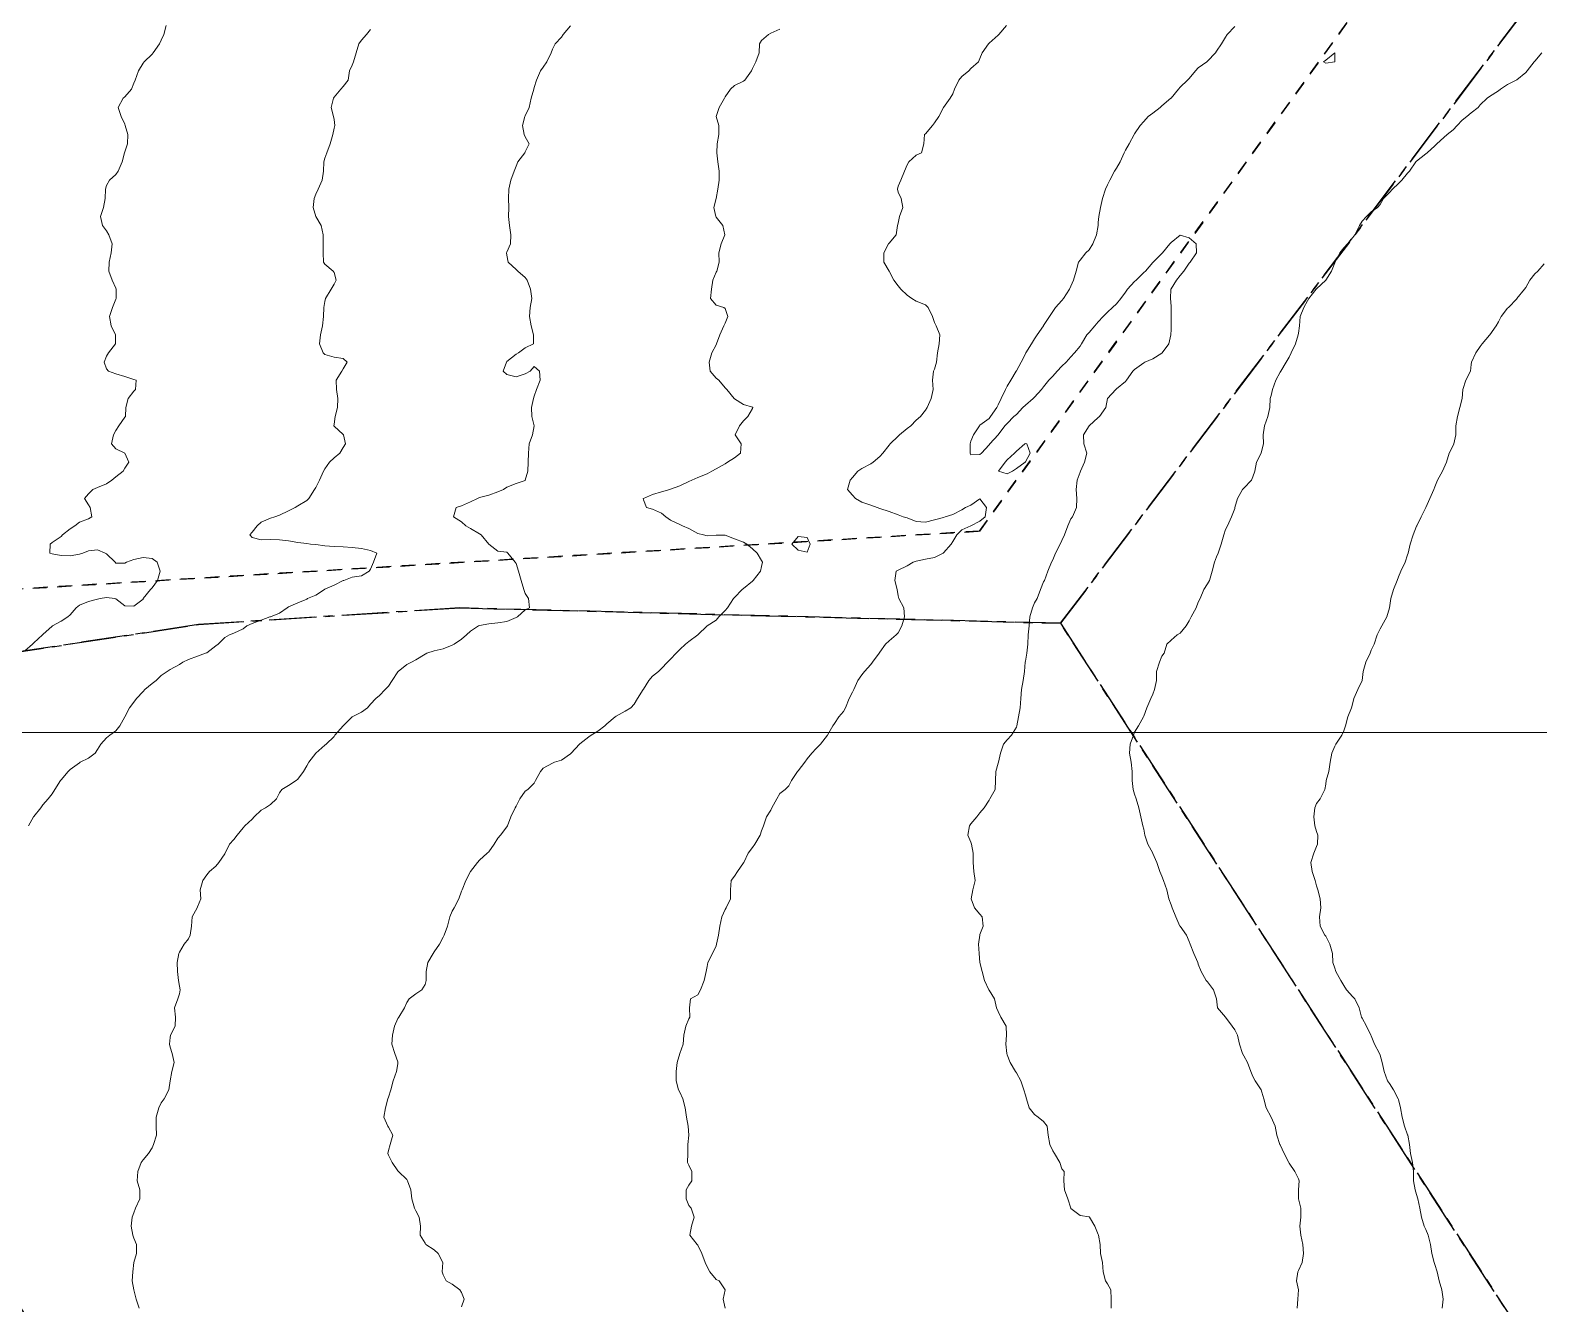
# Model space of a CAD drawing. Header units: centimetres. Extents: x 0 to 642158, y -847 to 649707.
# Drawn here: x 616081 to 616164, y 620756 to 620826 of the extents above; entities that cross this region are included whole.
import ezdxf

# ---------------------------------------------------------------- set-up
doc = ezdxf.new("R2010")
doc.units = ezdxf.units.CM
doc.header["$MEASUREMENT"] = 0
doc.linetypes.add('CENTERX2', pattern=[4, 2.5, -0.5, 0.5, -0.5])
doc.linetypes.add('JIS_02_0.7', pattern=[1.35, 0.75, -0.6])
for name, color, linetype, lineweight in [('MEV_grille', 254, 'Continuous', 9), ('WAL_parcellaire agricole', 7, 'JIS_02_0.7', 25), ('WAL_topographie 0.5', 253, 'Continuous', 20)]:
    doc.layers.add(name, color=color, linetype=linetype, lineweight=lineweight)
doc.layers.add('SPW_parcellaire cadastral', color=7, linetype='CENTERX2', lineweight=25, true_color=0xff0542)

# ---------------------------------------------------------------- blocks, each defined once
blk = doc.blocks.new('*U114')
at = {"layer": 'MEV_grille', "transparency": 33554687}
blk.add_lwpolyline([(-1338.461, 0), (1338.461, 0)], dxfattribs=at)
blk = doc.blocks.new('*U115')
at = {"layer": 'MEV_grille', "color": 0, "linetype": 'ByBlock', "lineweight": -2, "transparency": 16777216}
blk.add_blockref('*U114', (0, -1600), dxfattribs=at)

msp = doc.modelspace()

# ---------------------------------------------------------------- linework, layer by layer
at = {"layer": 'SPW_parcellaire cadastral'}
for points in [[(616080.198, 620885.531), (616144.734, 620974.533), (616149.715, 620970.824), (616191.526, 620940.742), (616250.942, 621018.209), (616261.912, 620966.122), (616263.613, 620952.538), (616261.41, 620918.602), (616259.582, 620897.225), (616259.185, 620882.418), (616258.186, 620828.585), (616258.195, 620804.368), (616254.945, 620806.243), (616180.117, 620849.425), (616137.678, 620793.39), (616104.658, 620794.238), (616090.293, 620793.326), (616059.536, 620788.639)], [(616256.709, 620706.96), (616245.087, 620688.12), (616165.865, 620749.948), (616137.678, 620793.39), (616180.117, 620849.425), (616254.945, 620806.243), (616258.195, 620804.368), (616257.086, 620777.464), (616258.363, 620709.515), (616256.709, 620706.96)], [(616233.938, 620664.885), (616202.718, 620594.404), (616193.653, 620578.812), (616059.536, 620788.639), (616090.293, 620793.326), (616104.658, 620794.238), (616137.678, 620793.39), (616165.865, 620749.948), (616245.087, 620688.12), (616233.938, 620664.885)]]:
    msp.add_lwpolyline(points, dxfattribs=at)
at = {"layer": 'WAL_parcellaire agricole'}
for points in [[(616256.531, 621010.471), (616261.045, 620978.872), (616264.204, 620946.972), (616264.54, 620929.472), (616262.543, 620906.472), (616257.382, 620855.139), (616253.22, 620818.805), (616251.222, 620803.638), (616172.383, 620852.629), (616133.223, 620798.458), (616052.891, 620793.615), (616033.49, 620809.78), (616068.05, 620859.117), (616094.045, 620897.619), (616146.369, 620977.291), (616189.372, 620943.13), (616227.866, 620992.8), (616253.195, 621026.136), (616256.531, 621010.471)], [(616052.891, 620793.615), (616133.223, 620798.458), (616172.383, 620852.629), (616251.222, 620803.638), (616254.888, 620802.306), (616255.997, 620774.617), (616257.4, 620703.807), (616283.569, 620681.31), (616274.904, 620665.143), (616272.238, 620660.142), (616266.073, 620651.975), (616263.907, 620646.975), (616262.074, 620639.475), (616257.786, 620631.565), (616227.415, 620576.971), (616199.663, 620598.301), (616185.082, 620583.966), (616052.891, 620793.615)]]:
    msp.add_lwpolyline(points, dxfattribs=at)
at = {"layer": 'WAL_topographie 0.5'}
for points in [[(616088.516, 620826.25), (616088.385, 620825.75), (616088.25, 620825.447), (616088.151, 620825.25), (616087.806, 620824.75), (616087.75, 620824.675), (616087.309, 620824.25), (616087.25, 620824.171), (616086.996, 620823.75), (616086.82, 620823.25), (616086.75, 620823.083), (616086.61, 620822.75), (616086.25, 620822.323), (616086.167, 620822.25), (616085.888, 620821.75), (616086.046, 620821.25), (616086.25, 620820.827), (616086.276, 620820.75), (616086.413, 620820.25), (616086.393, 620819.75), (616086.25, 620819.313), (616086.225, 620819.25), (616086.096, 620818.75), (616085.884, 620818.25), (616085.75, 620818.053), (616085.41, 620817.75), (616085.25, 620817.464), (616085.192, 620817.25), (616085.172, 620816.75), (616085.074, 620816.25), (616084.904, 620815.75), (616085.025, 620815.25), (616085.25, 620814.969), (616085.38, 620814.75), (616085.547, 620814.25), (616085.491, 620813.75), (616085.394, 620813.25), (616085.378, 620812.75), (616085.558, 620812.25), (616085.75, 620811.809), (616085.774, 620811.75), (616085.772, 620811.25), (616085.75, 620811.204), (616085.568, 620810.75), (616085.402, 620810.25), (616085.495, 620809.75), (616085.739, 620809.25), (616085.738, 620808.75), (616085.353, 620808.25), (616085.25, 620808.066), (616085.12, 620807.75), (616085.25, 620807.375), (616085.355, 620807.25), (616085.75, 620807.1), (616086.25, 620806.958), (616086.75, 620806.799), (616086.869, 620806.75), (616086.844, 620806.25), (616086.75, 620806.156), (616086.425, 620805.75), (616086.314, 620805.25), (616086.283, 620804.75), (616086.25, 620804.715), (616085.929, 620804.25), (616085.75, 620803.991), (616085.635, 620803.75), (616085.526, 620803.25), (616085.75, 620802.976), (616086.25, 620802.75), (616086.25, 620802.75), (616086.476, 620802.25), (616086.25, 620801.917), (616086.15, 620801.75), (616085.75, 620801.439), (616085.532, 620801.25), (616085.25, 620801.064), (616084.75, 620800.852), (616084.49, 620800.75), (616084.25, 620800.51), (616084.04, 620800.25), (616084.25, 620799.908), (616084.344, 620799.75), (616084.441, 620799.25), (616084.25, 620799.132), (616083.75, 620798.942), (616083.494, 620798.75), (616083.25, 620798.586), (616082.833, 620798.25), (616082.75, 620798.165), (616082.25, 620797.84), (616082.152, 620797.75), (616082.12, 620797.25), (616082.25, 620797.217), (616082.75, 620797.115), (616083.25, 620797.098), (616083.75, 620797.188), (616083.951, 620797.25), (616084.25, 620797.377), (616084.75, 620797.429), (616085.164, 620797.25), (616085.25, 620797.203), (616085.719, 620796.75), (616085.75, 620796.69), (616086.25, 620796.688), (616086.342, 620796.75), (616086.75, 620796.901), (616087.25, 620797.014), (616087.75, 620796.948), (616088.032, 620796.75), (616088.194, 620796.25), (616088.04, 620795.75), (616087.75, 620795.339), (616087.652, 620795.25), (616087.266, 620794.75), (616087.25, 620794.727), (616086.75, 620794.332), (616086.25, 620794.345), (616085.75, 620794.737), (616085.704, 620794.75), (616085.25, 620794.807), (616084.893, 620794.75), (616084.75, 620794.718), (616084.25, 620794.583), (616083.75, 620794.387), (616083.573, 620794.25), (616083.25, 620793.862), (616083.109, 620793.75), (616082.75, 620793.51), (616082.269, 620793.25), (616082.25, 620793.238), (616081.75, 620792.772), (616081.73, 620792.75), (616081.25, 620792.323), (616081.168, 620792.25), (616080.75, 620791.877)], [(616099.75, 620826.024), (616099.526, 620825.75), (616099.25, 620825.441), (616099.106, 620825.25), (616098.968, 620824.75), (616098.812, 620824.25), (616098.75, 620824.074), (616098.605, 620823.75), (616098.523, 620823.25), (616098.25, 620822.897), (616098.131, 620822.75), (616097.75, 620822.306), (616097.721, 620822.25), (616097.59, 620821.75), (616097.724, 620821.25), (616097.75, 620821.083), (616097.796, 620820.75), (616097.75, 620820.607), (616097.681, 620820.25), (616097.544, 620819.75), (616097.346, 620819.25), (616097.25, 620818.956), (616097.183, 620818.75), (616097.171, 620818.25), (616097.092, 620817.75), (616096.872, 620817.25), (616096.75, 620816.985), (616096.657, 620816.75), (616096.609, 620816.25), (616096.75, 620815.75), (616096.75, 620815.75), (616097.05, 620815.25), (616097.15, 620814.75), (616097.144, 620814.25), (616097.145, 620813.75), (616097.162, 620813.25), (616097.25, 620813.139), (616097.706, 620812.75), (616097.75, 620812.679), (616097.863, 620812.25), (616097.75, 620812.028), (616097.597, 620811.75), (616097.281, 620811.25), (616097.25, 620811.083), (616097.189, 620810.75), (616097.177, 620810.25), (616097.112, 620809.75), (616097.009, 620809.25), (616096.946, 620808.75), (616097.156, 620808.25), (616097.25, 620808.162), (616097.75, 620808.02), (616098.25, 620807.946), (616098.479, 620807.75), (616098.25, 620807.383), (616098.179, 620807.25), (616097.859, 620806.75), (616097.884, 620806.25), (616097.964, 620805.75), (616097.946, 620805.25), (616097.807, 620804.75), (616097.75, 620804.333), (616097.738, 620804.25), (616097.75, 620804.231), (616098.25, 620803.765), (616098.262, 620803.75), (616098.373, 620803.25), (616098.25, 620803.053), (616098.061, 620802.75), (616097.75, 620802.488), (616097.5, 620802.25), (616097.25, 620801.875), (616097.175, 620801.75), (616096.95, 620801.25), (616096.75, 620800.85), (616096.676, 620800.75), (616096.368, 620800.25), (616096.25, 620800.145), (616095.75, 620799.842), (616095.621, 620799.75), (616095.25, 620799.569), (616094.75, 620799.329), (616094.491, 620799.25), (616094.25, 620799.174), (616093.75, 620798.943), (616093.516, 620798.75), (616093.25, 620798.399), (616093.127, 620798.25), (616093.25, 620798.113), (616093.75, 620797.973), (616094.25, 620797.996), (616094.75, 620797.986), (616095.25, 620797.926), (616095.75, 620797.83), (616096.25, 620797.775), (616096.458, 620797.75), (616096.75, 620797.727), (616097.25, 620797.651), (616097.75, 620797.619), (616098.25, 620797.6), (616098.75, 620797.551), (616099.25, 620797.509), (616099.75, 620797.396), (616100.093, 620797.25), (616099.912, 620796.75), (616099.75, 620796.368), (616099.679, 620796.25), (616099.25, 620796.005), (616098.75, 620795.931), (616098.295, 620795.75), (616098.25, 620795.737), (616097.75, 620795.485), (616097.25, 620795.261), (616097.233, 620795.25), (616096.75, 620794.946), (616096.299, 620794.75), (616096.25, 620794.724), (616095.75, 620794.512), (616095.25, 620794.292), (616095.168, 620794.25), (616094.75, 620793.941), (616094.25, 620793.756), (616094.223, 620793.75), (616093.75, 620793.558), (616093.25, 620793.384), (616092.955, 620793.25), (616092.75, 620793.08), (616092.25, 620792.848), (616092.011, 620792.75), (616091.75, 620792.617), (616091.383, 620792.25), (616091.25, 620792.145), (616090.75, 620791.777), (616090.687, 620791.75), (616090.25, 620791.583), (616089.75, 620791.41), (616089.442, 620791.25), (616089.25, 620791.118), (616088.75, 620790.859), (616088.578, 620790.75), (616088.25, 620790.518), (616087.975, 620790.25), (616087.75, 620790.08), (616087.343, 620789.75), (616087.25, 620789.647), (616086.89, 620789.25), (616086.75, 620789.056), (616086.513, 620788.75), (616086.25, 620788.25), (616086.25, 620788.25), (616085.971, 620787.75), (616085.75, 620787.489), (616085.422, 620787.25), (616085.25, 620787.097), (616084.938, 620786.75), (616084.75, 620786.45), (616084.611, 620786.25), (616084.25, 620785.985), (616083.79, 620785.75), (616083.75, 620785.73), (616083.25, 620785.361), (616083.144, 620785.25), (616082.75, 620784.788), (616082.719, 620784.75), (616082.399, 620784.25), (616082.25, 620784.024), (616082.032, 620783.75), (616081.75, 620783.417), (616081.635, 620783.25), (616081.25, 620782.776), (616081.233, 620782.75), (616080.952, 620782.25)], [(616110.75, 620826.228), (616110.344, 620825.75), (616110.25, 620825.607), (616109.903, 620825.25), (616109.75, 620824.945), (616109.681, 620824.75), (616109.444, 620824.25), (616109.25, 620823.953), (616109.095, 620823.75), (616108.879, 620823.25), (616108.75, 620822.841), (616108.721, 620822.75), (616108.578, 620822.25), (616108.464, 620821.75), (616108.25, 620821.288), (616108.236, 620821.25), (616108.109, 620820.75), (616108.198, 620820.25), (616108.25, 620820.125), (616108.475, 620819.75), (616108.25, 620819.3), (616108.23, 620819.25), (616107.853, 620818.75), (616107.75, 620818.517), (616107.655, 620818.25), (616107.467, 620817.75), (616107.35, 620817.25), (616107.337, 620816.75), (616107.347, 620816.25), (616107.339, 620815.75), (616107.401, 620815.25), (616107.46, 620814.75), (616107.441, 620814.25), (616107.25, 620813.786), (616107.235, 620813.75), (616107.25, 620813.625), (616107.313, 620813.25), (616107.75, 620812.83), (616107.845, 620812.75), (616108.25, 620812.396), (616108.359, 620812.25), (616108.552, 620811.75), (616108.618, 620811.25), (616108.533, 620810.75), (616108.492, 620810.25), (616108.587, 620809.75), (616108.707, 620809.25), (616108.714, 620808.75), (616108.25, 620808.533), (616107.881, 620808.25), (616107.75, 620808.189), (616107.25, 620807.779), (616107.222, 620807.75), (616107.048, 620807.25), (616107.25, 620807.059), (616107.75, 620806.939), (616108.25, 620807.105), (616108.525, 620807.25), (616108.75, 620807.5), (616109.05, 620807.25), (616109.078, 620806.75), (616108.878, 620806.25), (616108.75, 620805.875), (616108.709, 620805.75), (616108.594, 620805.25), (616108.617, 620804.75), (616108.74, 620804.25), (616108.661, 620803.75), (616108.477, 620803.25), (616108.435, 620802.75), (616108.426, 620802.25), (616108.407, 620801.75), (616108.26, 620801.25), (616108.25, 620801.244), (616107.75, 620801.075), (616107.25, 620800.876), (616107.061, 620800.75), (616106.75, 620800.61), (616106.25, 620800.438), (616105.75, 620800.298), (616105.629, 620800.25), (616105.25, 620800.071), (616104.75, 620799.843), (616104.462, 620799.75), (616104.31, 620799.25), (616104.75, 620798.968), (616104.986, 620798.75), (616105.25, 620798.606), (616105.75, 620798.307), (616105.837, 620798.25), (616106.25, 620797.75), (616106.25, 620797.75), (616106.75, 620797.365), (616107.25, 620797.293), (616107.298, 620797.25), (616107.709, 620796.75), (616107.75, 620796.675), (616107.889, 620796.25), (616108.033, 620795.75), (616108.172, 620795.25), (616108.25, 620795.025), (616108.44, 620794.75), (616108.49, 620794.25), (616108.25, 620794.135), (616107.825, 620793.75), (616107.75, 620793.706), (616107.25, 620793.497), (616106.75, 620793.418), (616106.25, 620793.369), (616105.75, 620793.274), (616105.689, 620793.25), (616105.25, 620792.954), (616105.028, 620792.75), (616104.75, 620792.523), (616104.355, 620792.25), (616104.25, 620792.183), (616103.75, 620791.988), (616103.25, 620791.873), (616102.85, 620791.75), (616102.75, 620791.694), (616102.25, 620791.389), (616102, 620791.25), (616101.75, 620791.122), (616101.282, 620790.75), (616101.25, 620790.719), (616100.944, 620790.25), (616100.75, 620789.933), (616100.56, 620789.75), (616100.25, 620789.417), (616100.054, 620789.25), (616099.75, 620788.946), (616099.583, 620788.75), (616099.25, 620788.5), (616098.75, 620788.25), (616098.75, 620788.25), (616098.25, 620787.75), (616098.25, 620787.75), (616097.8, 620787.25), (616097.75, 620787.176), (616097.308, 620786.75), (616097.25, 620786.687), (616096.75, 620786.25), (616096.75, 620786.25), (616096.36, 620785.75), (616096.25, 620785.563), (616096.067, 620785.25), (616095.75, 620784.817), (616095.659, 620784.75), (616095.25, 620784.477), (616094.875, 620784.25), (616094.75, 620784.071), (616094.577, 620783.75), (616094.25, 620783.423), (616093.985, 620783.25), (616093.75, 620783.121), (616093.367, 620782.75), (616093.25, 620782.633), (616092.854, 620782.25), (616092.75, 620782.156), (616092.417, 620781.75), (616092.25, 620781.5), (616092, 620781.25), (616091.77, 620780.75), (616091.75, 620780.721), (616091.417, 620780.25), (616091.25, 620780.05), (616090.897, 620779.75), (616090.75, 620779.571), (616090.545, 620779.25), (616090.382, 620778.75), (616090.434, 620778.25), (616090.25, 620777.812), (616090.217, 620777.75), (616089.953, 620777.25), (616089.907, 620776.75), (616089.843, 620776.25), (616089.75, 620776.05), (616089.519, 620775.75), (616089.25, 620775.313), (616089.22, 620775.25), (616089.134, 620774.75), (616089.145, 620774.25), (616089.196, 620773.75), (616089.25, 620773.45), (616089.299, 620773.25), (616089.25, 620773.028), (616089.169, 620772.75), (616088.982, 620772.25), (616089.033, 620771.75), (616089.021, 620771.25), (616088.768, 620770.75), (616088.75, 620770.625), (616088.708, 620770.25), (616088.75, 620770.1), (616088.847, 620769.75), (616088.957, 620769.25), (616088.839, 620768.75), (616088.75, 620768.25), (616088.75, 620768.25), (616088.661, 620767.75), (616088.404, 620767.25), (616088.25, 620767.028), (616088.111, 620766.75), (616087.967, 620766.25), (616087.977, 620765.75), (616087.988, 620765.25), (616087.833, 620764.75), (616087.75, 620764.568), (616087.544, 620764.25), (616087.25, 620763.893), (616087.145, 620763.75), (616086.967, 620763.25), (616086.93, 620762.75), (616087.083, 620762.25), (616087.083, 620761.75), (616086.845, 620761.25), (616086.75, 620760.981), (616086.647, 620760.75), (616086.6, 620760.25), (616086.694, 620759.75), (616086.75, 620759.6), (616086.896, 620759.25), (616086.9, 620758.75), (616086.75, 620758.25), (616086.75, 620758.25), (616086.685, 620757.75), (616086.655, 620757.25), (616086.75, 620756.75), (616086.75, 620756.75), (616086.875, 620756.25), (616087.041, 620755.75)], [(616122.25, 620826.056), (616121.75, 620825.833), (616121.625, 620825.75), (616121.25, 620825.417), (616121.138, 620825.25), (616121.107, 620824.75), (616120.926, 620824.25), (616120.75, 620823.885), (616120.695, 620823.75), (616120.328, 620823.25), (616120.25, 620823.182), (616119.75, 620822.954), (616119.546, 620822.75), (616119.25, 620822.329), (616119.21, 620822.25), (616118.922, 620821.75), (616118.759, 620821.25), (616118.898, 620820.75), (616118.905, 620820.25), (616118.81, 620819.75), (616118.784, 620819.25), (616118.84, 620818.75), (616118.922, 620818.25), (616118.912, 620817.75), (616118.846, 620817.25), (616118.75, 620816.75), (616118.75, 620816.75), (616118.623, 620816.25), (616118.724, 620815.75), (616118.75, 620815.718), (616119.122, 620815.25), (616119.226, 620814.75), (616119.024, 620814.25), (616118.897, 620813.75), (616118.923, 620813.25), (616118.78, 620812.75), (616118.75, 620812.692), (616118.567, 620812.25), (616118.496, 620811.75), (616118.439, 620811.25), (616118.75, 620810.882), (616119.167, 620810.75), (616119.25, 620810.697), (616119.383, 620810.25), (616119.25, 620809.896), (616119.18, 620809.75), (616118.956, 620809.25), (616118.772, 620808.75), (616118.75, 620808.702), (616118.521, 620808.25), (616118.364, 620807.75), (616118.42, 620807.25), (616118.75, 620806.872), (616118.889, 620806.75), (616119.25, 620806.331), (616119.339, 620806.25), (616119.737, 620805.75), (616119.75, 620805.736), (616120.25, 620805.411), (616120.75, 620805.264), (616120.768, 620805.25), (616120.75, 620805.204), (616120.5, 620804.75), (616120.25, 620804.512), (616120.03, 620804.25), (616119.792, 620803.75), (616120.129, 620803.25), (616120.095, 620802.75), (616119.75, 620802.492), (616119.368, 620802.25), (616119.25, 620802.162), (616118.75, 620801.88), (616118.517, 620801.75), (616118.25, 620801.607), (616117.75, 620801.399), (616117.405, 620801.25), (616117.25, 620801.189), (616116.75, 620800.941), (616116.25, 620800.76), (616116.204, 620800.75), (616115.75, 620800.618), (616115.25, 620800.478), (616114.75, 620800.255), (616114.74, 620800.25), (616114.75, 620800.179), (616114.917, 620799.75), (616115.25, 620799.662), (616115.75, 620799.453), (616115.991, 620799.25), (616116.25, 620799.061), (616116.75, 620798.82), (616116.893, 620798.75), (616117.25, 620798.594), (616117.75, 620798.333), (616118.063, 620798.25), (616118.25, 620798.196), (616118.75, 620798.236), (616119.25, 620798.234), (616119.75, 620798.037), (616120.25, 620797.845), (616120.44, 620797.75), (616120.75, 620797.49), (616121, 620797.25), (616121.25, 620796.85), (616121.302, 620796.75), (616121.25, 620796.519), (616121.192, 620796.25), (616120.781, 620795.75), (616120.75, 620795.716), (616120.25, 620795.301), (616120.185, 620795.25), (616119.75, 620794.815), (616119.708, 620794.75), (616119.368, 620794.25), (616119.25, 620794.086), (616118.901, 620793.75), (616118.75, 620793.572), (616118.25, 620793.25), (616118.25, 620793.25), (616117.75, 620792.766), (616117.735, 620792.75), (616117.25, 620792.386), (616117.068, 620792.25), (616116.75, 620791.95), (616116.561, 620791.75), (616116.25, 620791.412), (616116.067, 620791.25), (616115.75, 620790.898), (616115.59, 620790.75), (616115.25, 620790.493), (616115.055, 620790.25), (616114.75, 620789.769), (616114.737, 620789.75), (616114.426, 620789.25), (616114.25, 620788.954), (616114.063, 620788.75), (616113.75, 620788.558), (616113.25, 620788.288), (616113.192, 620788.25), (616112.75, 620787.867), (616112.629, 620787.75), (616112.25, 620787.468), (616111.881, 620787.25), (616111.75, 620787.159), (616111.25, 620786.769), (616111.233, 620786.75), (616110.787, 620786.25), (616110.75, 620786.221), (616110.25, 620785.869), (616109.865, 620785.75), (616109.75, 620785.706), (616109.25, 620785.433), (616109.093, 620785.25), (616108.815, 620784.75), (616108.75, 620784.607), (616108.393, 620784.25), (616108.25, 620784.17), (616107.958, 620783.75), (616107.75, 620783.333), (616107.709, 620783.25), (616107.458, 620782.75), (616107.278, 620782.25), (616107.25, 620782.204), (616106.893, 620781.75), (616106.75, 620781.576), (616106.542, 620781.25), (616106.25, 620780.83), (616106.159, 620780.75), (616105.75, 620780.375), (616105.63, 620780.25), (616105.25, 620779.75), (616105.25, 620779.75), (616105, 620779.25), (616104.798, 620778.75), (616104.75, 620778.659), (616104.614, 620778.25), (616104.347, 620777.75), (616104.25, 620777.573), (616104.119, 620777.25), (616103.989, 620776.75), (616103.808, 620776.25), (616103.75, 620776.131), (616103.545, 620775.75), (616103.25, 620775.324), (616103.191, 620775.25), (616102.895, 620774.75), (616102.808, 620774.25), (616102.806, 620773.75), (616102.75, 620773.542), (616102.575, 620773.25), (616102.25, 620773.026), (616101.869, 620772.75), (616101.75, 620772.541), (616101.625, 620772.25), (616101.304, 620771.75), (616101.25, 620771.671), (616101.068, 620771.25), (616100.959, 620770.75), (616100.926, 620770.25), (616101.098, 620769.75), (616101.25, 620769.295), (616101.259, 620769.25), (616101.25, 620769.179), (616101.179, 620768.75), (616100.994, 620768.25), (616100.862, 620767.75), (616100.75, 620767.341), (616100.713, 620767.25), (616100.576, 620766.75), (616100.49, 620766.25), (616100.714, 620765.75), (616100.75, 620765.691), (616100.977, 620765.25), (616100.841, 620764.75), (616100.75, 620764.417), (616100.706, 620764.25), (616100.75, 620764.15), (616100.944, 620763.75), (616101.25, 620763.298), (616101.298, 620763.25), (616101.75, 620762.818), (616101.795, 620762.75), (616101.966, 620762.25), (616102.018, 620761.75), (616102.163, 620761.25), (616102.25, 620761.096), (616102.423, 620760.75), (616102.5, 620760.25), (616102.49, 620759.75), (616102.75, 620759.317), (616102.788, 620759.25), (616103.25, 620758.95), (616103.472, 620758.75), (616103.737, 620758.25), (616103.696, 620757.75), (616103.75, 620757.583), (616103.917, 620757.25), (616104.25, 620757.06), (616104.669, 620756.75), (616104.75, 620756.611), (616104.905, 620756.25), (616104.75, 620755.817)], [(616134.699, 620826.25), (616134.285, 620825.75), (616134.25, 620825.724), (616133.75, 620825.278), (616133.712, 620825.25), (616133.369, 620824.75), (616133.25, 620824.438), (616133.175, 620824.25), (616132.75, 620823.896), (616132.633, 620823.75), (616132.25, 620823.447), (616132.097, 620823.25), (616131.856, 620822.75), (616131.75, 620822.488), (616131.611, 620822.25), (616131.25, 620821.75), (616131.25, 620821.75), (616130.984, 620821.25), (616130.75, 620820.909), (616130.644, 620820.75), (616130.25, 620820.302), (616130.208, 620820.25), (616130.162, 620819.75), (616130.031, 620819.25), (616129.75, 620819.132), (616129.347, 620818.75), (616129.25, 620818.583), (616129.107, 620818.25), (616128.906, 620817.75), (616128.75, 620817.417), (616128.71, 620817.25), (616128.75, 620817.083), (616128.911, 620816.75), (616129.005, 620816.25), (616128.819, 620815.75), (616128.75, 620815.387), (616128.708, 620815.25), (616128.643, 620814.75), (616128.25, 620814.292), (616128.223, 620814.25), (616127.971, 620813.75), (616127.969, 620813.25), (616128.25, 620812.75), (616128.25, 620812.75), (616128.524, 620812.25), (616128.75, 620811.933), (616128.899, 620811.75), (616129.25, 620811.433), (616129.5, 620811.25), (616129.75, 620811.106), (616130.25, 620810.893), (616130.402, 620810.75), (616130.646, 620810.25), (616130.75, 620809.924), (616130.848, 620809.75), (616131.036, 620809.25), (616131, 620808.75), (616130.914, 620808.25), (616130.861, 620807.75), (616130.75, 620807.361), (616130.694, 620807.25), (616130.646, 620806.75), (616130.67, 620806.25), (616130.576, 620805.75), (616130.354, 620805.25), (616130.25, 620805.109), (616129.975, 620804.75), (616129.75, 620804.555), (616129.455, 620804.25), (616129.25, 620804.096), (616128.832, 620803.75), (616128.75, 620803.686), (616128.308, 620803.25), (616128.25, 620803.184), (616127.909, 620802.75), (616127.75, 620802.561), (616127.371, 620802.25), (616127.25, 620802.154), (616126.75, 620801.904), (616126.532, 620801.75), (616126.25, 620801.406), (616126.112, 620801.25), (616125.962, 620800.75), (616126.25, 620800.439), (616126.414, 620800.25), (616126.75, 620800.051), (616127.25, 620799.876), (616127.604, 620799.75), (616127.75, 620799.706), (616128.25, 620799.528), (616128.75, 620799.353), (616129.028, 620799.25), (616129.25, 620799.18), (616129.75, 620798.989), (616130.25, 620798.948), (616130.75, 620799.07), (616131.25, 620799.208), (616131.339, 620799.25), (616131.75, 620799.378), (616132.25, 620799.629), (616132.451, 620799.75), (616132.75, 620799.89), (616133.25, 620800.235), (616133.608, 620799.75), (616133.543, 620799.25), (616133.25, 620799.01), (616132.75, 620798.755), (616132.741, 620798.75), (616132.25, 620798.528), (616131.983, 620798.25), (616131.75, 620797.889), (616131.674, 620797.75), (616131.25, 620797.261), (616131.23, 620797.25), (616130.75, 620797.008), (616130.25, 620796.918), (616129.75, 620796.815), (616129.577, 620796.75), (616129.25, 620796.55), (616128.75, 620796.315), (616128.643, 620796.25), (616128.574, 620795.75), (616128.703, 620795.25), (616128.75, 620794.9), (616128.795, 620794.75), (616129.062, 620794.25), (616129.095, 620793.75), (616128.955, 620793.25), (616128.75, 620792.875), (616128.638, 620792.75), (616128.25, 620792.42), (616128.055, 620792.25), (616127.75, 620791.804), (616127.717, 620791.75), (616127.35, 620791.25), (616127.25, 620791.132), (616126.908, 620790.75), (616126.75, 620790.55), (616126.541, 620790.25), (616126.326, 620789.75), (616126.25, 620789.604), (616126.061, 620789.25), (616125.854, 620788.75), (616125.75, 620788.538), (616125.5, 620788.25), (616125.25, 620787.875), (616125.167, 620787.75), (616124.875, 620787.25), (616124.75, 620787.07), (616124.492, 620786.75), (616124.25, 620786.516), (616124.014, 620786.25), (616123.75, 620785.933), (616123.622, 620785.75), (616123.25, 620785.279), (616123.219, 620785.25), (616122.888, 620784.75), (616122.75, 620784.464), (616122.536, 620784.25), (616122.25, 620784.028), (616122.094, 620783.75), (616121.815, 620783.25), (616121.75, 620783.117), (616121.521, 620782.75), (616121.356, 620782.25), (616121.25, 620781.981), (616121.173, 620781.75), (616120.885, 620781.25), (616120.75, 620781.065), (616120.507, 620780.75), (616120.264, 620780.25), (616120.25, 620780.226), (616119.917, 620779.75), (616119.75, 620779.5), (616119.578, 620779.25), (616119.538, 620778.75), (616119.543, 620778.25), (616119.295, 620777.75), (616119.25, 620777.656), (616119.059, 620777.25), (616118.953, 620776.75), (616118.875, 620776.25), (616118.776, 620775.75), (616118.75, 620775.667), (616118.558, 620775.25), (616118.295, 620774.75), (616118.25, 620774.536), (616118.194, 620774.25), (616118.1, 620773.75), (616117.893, 620773.25), (616117.75, 620772.977), (616117.333, 620772.75), (616117.288, 620772.25), (616117.3, 620771.75), (616117.25, 620771.659), (616117.083, 620771.25), (616116.977, 620770.75), (616116.935, 620770.25), (616116.75, 620769.75), (616116.75, 620769.75), (616116.6, 620769.25), (616116.56, 620768.75), (616116.554, 620768.25), (616116.683, 620767.75), (616116.75, 620767.617), (616116.927, 620767.25), (616117.053, 620766.75), (616117.112, 620766.25), (616117.206, 620765.75), (616117.25, 620765.25), (616117.25, 620765.25), (616117.25, 620765.25), (616117.194, 620764.75), (616117.2, 620764.25), (616117.183, 620763.75), (616117.25, 620763.607), (616117.417, 620763.25), (616117.409, 620762.75), (616117.25, 620762.5), (616117.098, 620762.25), (616117.098, 620761.75), (616117.25, 620761.393), (616117.375, 620761.25), (616117.544, 620760.75), (616117.387, 620760.25), (616117.3, 620759.75), (616117.712, 620759.25), (616117.75, 620759.208), (616117.97, 620758.75), (616118.144, 620758.25), (616118.25, 620758.016), (616118.404, 620757.75), (616118.75, 620757.322), (616118.917, 620757.25), (616119.25, 620756.75), (616119.25, 620756.75), (616119.25, 620756.75), (616119.141, 620756.25), (616119.25, 620755.75)], [(616147.25, 620826.187), (616146.83, 620825.75), (616146.75, 620825.607), (616146.533, 620825.25), (616146.25, 620824.844), (616146.202, 620824.75), (616145.75, 620824.283), (616145.714, 620824.25), (616145.25, 620823.925), (616145.098, 620823.75), (616144.75, 620823.34), (616144.66, 620823.25), (616144.25, 620822.869), (616144.165, 620822.75), (616143.75, 620822.26), (616143.742, 620822.25), (616143.25, 620821.83), (616143.158, 620821.75), (616142.75, 620821.428), (616142.5, 620821.25), (616142.25, 620820.98), (616142.055, 620820.75), (616141.75, 620820.3), (616141.717, 620820.25), (616141.455, 620819.75), (616141.25, 620819.395), (616141.182, 620819.25), (616140.947, 620818.75), (616140.75, 620818.408), (616140.645, 620818.25), (616140.395, 620817.75), (616140.25, 620817.5), (616140.155, 620817.25), (616139.991, 620816.75), (616139.872, 620816.25), (616139.774, 620815.75), (616139.75, 620815.417), (616139.738, 620815.25), (616139.647, 620814.75), (616139.456, 620814.25), (616139.25, 620813.914), (616139.067, 620813.75), (616138.75, 620813.346), (616138.667, 620813.25), (616138.534, 620812.75), (616138.393, 620812.25), (616138.25, 620811.925), (616138.164, 620811.75), (616137.832, 620811.25), (616137.75, 620811.138), (616137.405, 620810.75), (616137.25, 620810.522), (616137.074, 620810.25), (616136.75, 620809.762), (616136.741, 620809.75), (616136.399, 620809.25), (616136.25, 620809.02), (616136.087, 620808.75), (616135.773, 620808.25), (616135.75, 620808.21), (616135.509, 620807.75), (616135.25, 620807.267), (616135.24, 620807.25), (616134.95, 620806.75), (616134.75, 620806.435), (616134.644, 620806.25), (616134.414, 620805.75), (616134.25, 620805.403), (616134.172, 620805.25), (616133.834, 620804.75), (616133.75, 620804.652), (616133.25, 620804.282), (616133.217, 620804.25), (616132.891, 620803.75), (616132.75, 620803.405), (616132.703, 620803.25), (616132.705, 620802.75), (616132.75, 620802.644), (616133.25, 620802.665), (616133.334, 620802.75), (616133.75, 620803.197), (616133.792, 620803.25), (616134.241, 620803.75), (616134.25, 620803.758), (616134.614, 620804.25), (616134.75, 620804.372), (616135.104, 620804.75), (616135.25, 620804.872), (616135.604, 620805.25), (616135.75, 620805.377), (616136.167, 620805.75), (616136.25, 620805.823), (616136.636, 620806.25), (616136.75, 620806.386), (616137.037, 620806.75), (616137.25, 620806.978), (616137.487, 620807.25), (616137.75, 620807.523), (616137.981, 620807.75), (616138.25, 620808.044), (616138.446, 620808.25), (616138.75, 620808.625), (616138.826, 620808.75), (616139.132, 620809.25), (616139.25, 620809.382), (616139.557, 620809.75), (616139.75, 620809.958), (616140.013, 620810.25), (616140.25, 620810.499), (616140.541, 620810.75), (616140.75, 620810.953), (616141, 620811.25), (616141.25, 620811.584), (616141.351, 620811.75), (616141.75, 620812.174), (616141.827, 620812.25), (616142.25, 620812.668), (616142.343, 620812.75), (616142.75, 620813.226), (616142.778, 620813.25), (616143.25, 620813.724), (616143.279, 620813.75), (616143.691, 620814.25), (616143.75, 620814.327), (616144.25, 620814.719), (616144.75, 620814.586), (616145.129, 620814.25), (616145.155, 620813.75), (616144.806, 620813.25), (616144.75, 620813.179), (616144.457, 620812.75), (616144.25, 620812.507), (616144.056, 620812.25), (616143.75, 620811.785), (616143.736, 620811.75), (616143.725, 620811.25), (616143.75, 620810.829), (616143.758, 620810.75), (616143.767, 620810.25), (616143.765, 620809.75), (616143.75, 620809.536), (616143.735, 620809.25), (616143.626, 620808.75), (616143.255, 620808.25), (616143.25, 620808.245), (616142.75, 620807.934), (616142.319, 620807.75), (616142.25, 620807.708), (616141.75, 620807.335), (616141.66, 620807.25), (616141.307, 620806.75), (616141.25, 620806.675), (616140.75, 620806.281), (616140.709, 620806.25), (616140.25, 620805.75), (616140.25, 620805.75), (616140.176, 620805.25), (616139.813, 620804.75), (616139.75, 620804.711), (616139.257, 620804.25), (616139.25, 620804.241), (616138.938, 620803.75), (616138.957, 620803.25), (616139.128, 620802.75), (616138.994, 620802.25), (616138.771, 620801.75), (616138.75, 620801.702), (616138.586, 620801.25), (616138.541, 620800.75), (616138.579, 620800.25), (616138.555, 620799.75), (616138.335, 620799.25), (616138.25, 620799.129), (616138.088, 620798.75), (616137.904, 620798.25), (616137.75, 620797.942), (616137.662, 620797.75), (616137.397, 620797.25), (616137.25, 620796.88), (616137.175, 620796.75), (616136.976, 620796.25), (616136.798, 620795.75), (616136.75, 620795.671), (616136.572, 620795.25), (616136.39, 620794.75), (616136.25, 620794.521), (616136.128, 620794.25), (616135.997, 620793.75), (616135.948, 620793.25), (616135.9, 620792.75), (616135.885, 620792.25), (616135.832, 620791.75), (616135.75, 620791.317), (616135.737, 620791.25), (616135.696, 620790.75), (616135.622, 620790.25), (616135.535, 620789.75), (616135.503, 620789.25), (616135.461, 620788.75), (616135.367, 620788.25), (616135.268, 620787.75), (616135.25, 620787.691), (616134.982, 620787.25), (616134.75, 620786.99), (616134.543, 620786.75), (616134.375, 620786.25), (616134.262, 620785.75), (616134.25, 620785.7), (616134.125, 620785.25), (616134.105, 620784.75), (616134.083, 620784.25), (616133.798, 620783.75), (616133.75, 620783.675), (616133.476, 620783.25), (616133.25, 620782.981), (616133.079, 620782.75), (616132.75, 620782.367), (616132.674, 620782.25), (616132.583, 620781.75), (616132.75, 620781.357), (616132.786, 620781.25), (616132.877, 620780.75), (616132.868, 620780.25), (616132.906, 620779.75), (616132.989, 620779.25), (616132.854, 620778.75), (616132.769, 620778.25), (616132.941, 620777.75), (616133.25, 620777.4), (616133.365, 620777.25), (616133.425, 620776.75), (616133.25, 620776.283), (616133.238, 620776.25), (616133.165, 620775.75), (616133.208, 620775.25), (616133.25, 620774.75), (616133.25, 620774.75), (616133.377, 620774.25), (616133.504, 620773.75), (616133.739, 620773.25), (616133.75, 620773.231), (616134.052, 620772.75), (616134.159, 620772.25), (616134.25, 620772.059), (616134.405, 620771.75), (616134.69, 620771.25), (616134.712, 620770.75), (616134.669, 620770.25), (616134.729, 620769.75), (616134.75, 620769.673), (616134.917, 620769.25), (616135.208, 620768.75), (616135.25, 620768.675), (616135.493, 620768.25), (616135.667, 620767.75), (616135.75, 620767.458), (616135.804, 620767.25), (616135.952, 620766.75), (616136.25, 620766.4), (616136.457, 620766.25), (616136.75, 620766.014), (616136.948, 620765.75), (616137, 620765.25), (616137.086, 620764.75), (616137.25, 620764.393), (616137.353, 620764.25), (616137.648, 620763.75), (616137.75, 620763.404), (616137.875, 620763.25), (616137.857, 620762.75), (616137.904, 620762.25), (616138.076, 620761.75), (616138.241, 620761.25), (616138.25, 620761.23), (616138.75, 620760.833), (616139.25, 620760.769), (616139.264, 620760.75), (616139.554, 620760.25), (616139.75, 620759.796), (616139.773, 620759.75), (616139.856, 620759.25), (616139.872, 620758.75), (616139.979, 620758.25), (616140.016, 620757.75), (616140.144, 620757.25), (616140.25, 620757.083), (616140.45, 620756.75), (616140.453, 620756.25), (616140.457, 620755.75)], [(616164.135, 620824.75), (616163.75, 620824.295), (616163.714, 620824.25), (616163.329, 620823.75), (616163.25, 620823.66), (616162.75, 620823.263), (616162.724, 620823.25), (616162.25, 620823.013), (616161.865, 620822.75), (616161.75, 620822.659), (616161.25, 620822.341), (616161.119, 620822.25), (616160.75, 620821.896), (616160.625, 620821.75), (616160.25, 620821.441), (616160, 620821.25), (616159.75, 620821.04), (616159.469, 620820.75), (616159.25, 620820.509), (616158.924, 620820.25), (616158.75, 620820.09), (616158.364, 620819.75), (616158.25, 620819.631), (616157.829, 620819.25), (616157.75, 620819.192), (616157.25, 620818.8), (616157.212, 620818.75), (616156.859, 620818.25), (616156.75, 620818.129), (616156.436, 620817.75), (616156.25, 620817.564), (616155.917, 620817.25), (616155.75, 620817.067), (616155.422, 620816.75), (616155.25, 620816.417), (616155.094, 620816.25), (616154.75, 620816.011), (616154.5, 620815.75), (616154.25, 620815.5), (616154.11, 620815.25), (616153.85, 620814.75), (616153.75, 620814.598), (616153.442, 620814.25), (616153.25, 620814.023), (616153.028, 620813.75), (616152.765, 620813.25), (616152.75, 620813.208), (616152.567, 620812.75), (616152.25, 620812.25), (616152.25, 620812.25), (616151.75, 620811.768), (616151.733, 620811.75), (616151.333, 620811.25), (616151.25, 620811.118), (616151.056, 620810.75), (616150.853, 620810.25), (616150.804, 620809.75), (616150.75, 620809.333), (616150.738, 620809.25), (616150.583, 620808.75), (616150.36, 620808.25), (616150.25, 620808.013), (616150.078, 620807.75), (616149.782, 620807.25), (616149.75, 620807.191), (616149.508, 620806.75), (616149.331, 620806.25), (616149.25, 620805.917), (616149.208, 620805.75), (616149.173, 620805.25), (616149.071, 620804.75), (616148.888, 620804.25), (616148.819, 620803.75), (616148.827, 620803.25), (616148.75, 620802.917), (616148.701, 620802.75), (616148.447, 620802.25), (616148.355, 620801.75), (616148.25, 620801.442), (616148.169, 620801.25), (616147.75, 620800.817), (616147.687, 620800.75), (616147.395, 620800.25), (616147.263, 620799.75), (616147.25, 620799.708), (616147.083, 620799.25), (616146.85, 620798.75), (616146.75, 620798.541), (616146.647, 620798.25), (616146.514, 620797.75), (616146.336, 620797.25), (616146.25, 620797.05), (616146.138, 620796.75), (616146.018, 620796.25), (616145.86, 620795.75), (616145.75, 620795.554), (616145.55, 620795.25), (616145.353, 620794.75), (616145.25, 620794.55), (616145.125, 620794.25), (616144.862, 620793.75), (616144.75, 620793.53), (616144.579, 620793.25), (616144.25, 620792.853), (616144.083, 620792.75), (616143.75, 620792.458), (616143.523, 620792.25), (616143.368, 620791.75), (616143.25, 620791.583), (616143.121, 620791.25), (616142.961, 620790.75), (616142.944, 620790.25), (616142.846, 620789.75), (616142.75, 620789.487), (616142.648, 620789.25), (616142.429, 620788.75), (616142.25, 620788.283), (616142.232, 620788.25), (616141.97, 620787.75), (616141.75, 620787.406), (616141.679, 620787.25), (616141.5, 620786.75), (616141.475, 620786.25), (616141.558, 620785.75), (616141.622, 620785.25), (616141.607, 620784.75), (616141.675, 620784.25), (616141.75, 620784), (616141.831, 620783.75), (616141.983, 620783.25), (616142.091, 620782.75), (616142.208, 620782.25), (616142.25, 620782.075), (616142.32, 620781.75), (616142.468, 620781.25), (616142.743, 620780.75), (616142.75, 620780.734), (616142.965, 620780.25), (616143.136, 620779.75), (616143.25, 620779.5), (616143.346, 620779.25), (616143.521, 620778.75), (616143.638, 620778.25), (616143.75, 620777.91), (616143.813, 620777.75), (616144.018, 620777.25), (616144.242, 620776.75), (616144.25, 620776.735), (616144.594, 620776.25), (616144.75, 620775.893), (616144.803, 620775.75), (616145, 620775.25), (616145.217, 620774.75), (616145.25, 620774.656), (616145.401, 620774.25), (616145.685, 620773.75), (616145.75, 620773.675), (616146.083, 620773.25), (616146.25, 620772.75), (616146.25, 620772.75), (616146.304, 620772.25), (616146.736, 620771.75), (616146.75, 620771.737), (616147.12, 620771.25), (616147.25, 620771.04), (616147.402, 620770.75), (616147.508, 620770.25), (616147.684, 620769.75), (616147.75, 620769.615), (616147.961, 620769.25), (616148.128, 620768.75), (616148.25, 620768.472), (616148.375, 620768.25), (616148.703, 620767.75), (616148.75, 620767.617), (616148.848, 620767.25), (616148.975, 620766.75), (616149.25, 620766.25), (616149.25, 620766.25), (616149.483, 620765.75), (616149.566, 620765.25), (616149.738, 620764.75), (616149.75, 620764.726), (616149.972, 620764.25), (616150.225, 620763.75), (616150.25, 620763.713), (616150.548, 620763.25), (616150.75, 620762.864), (616150.795, 620762.75), (616150.763, 620762.25), (616150.75, 620761.75), (616150.878, 620761.25), (616150.891, 620760.75), (616150.823, 620760.25), (616150.88, 620759.75), (616150.996, 620759.25), (616151.04, 620758.75), (616150.954, 620758.25), (616150.75, 620757.81), (616150.719, 620757.75), (616150.65, 620757.25), (616150.75, 620756.75), (616150.75, 620756.75), (616150.75, 620756.75), (616150.717, 620756.25), (616150.681, 620755.75)], [(616152.75, 620824.25), (616152.75, 620824.25), (616152.25, 620824.175), (616152.135, 620824.25), (616152.25, 620824.344), (616152.75, 620824.75), (616152.75, 620824.75), (616152.75, 620824.75), (616152.75, 620824.25)], [(616164.25, 620813.15), (616163.907, 620812.75), (616163.75, 620812.601), (616163.479, 620812.25), (616163.25, 620811.857), (616163.186, 620811.75), (616162.762, 620811.25), (616162.75, 620811.235), (616162.293, 620810.75), (616162.25, 620810.705), (616161.901, 620810.25), (616161.75, 620809.955), (616161.625, 620809.75), (616161.265, 620809.25), (616161.25, 620809.233), (616160.85, 620808.75), (616160.75, 620808.604), (616160.5, 620808.25), (616160.267, 620807.75), (616160.25, 620807.625), (616160.203, 620807.25), (616159.946, 620806.75), (616159.78, 620806.25), (616159.75, 620805.75), (616159.75, 620805.75), (616159.62, 620805.25), (616159.492, 620804.75), (616159.412, 620804.25), (616159.406, 620803.75), (616159.295, 620803.25), (616159.25, 620803.162), (616159.044, 620802.75), (616158.9, 620802.25), (616158.75, 620801.917), (616158.677, 620801.75), (616158.397, 620801.25), (616158.25, 620800.893), (616158.194, 620800.75), (616157.968, 620800.25), (616157.75, 620799.75), (616157.75, 620799.75), (616157.493, 620799.25), (616157.262, 620798.75), (616157.25, 620798.724), (616157.062, 620798.25), (616156.893, 620797.75), (616156.781, 620797.25), (616156.75, 620797.15), (616156.617, 620796.75), (616156.375, 620796.25), (616156.25, 620795.938), (616156.171, 620795.75), (616155.984, 620795.25), (616155.823, 620794.75), (616155.75, 620794.25), (616155.75, 620794.25), (616155.605, 620793.75), (616155.328, 620793.25), (616155.25, 620793.083), (616155.083, 620792.75), (616154.917, 620792.25), (616154.75, 620791.917), (616154.696, 620791.75), (616154.452, 620791.25), (616154.319, 620790.75), (616154.25, 620790.25), (616154.25, 620790.25), (616154.018, 620789.75), (616153.806, 620789.25), (616153.75, 620789.023), (616153.662, 620788.75), (616153.464, 620788.25), (616153.337, 620787.75), (616153.25, 620787.481), (616153.13, 620787.25), (616152.815, 620786.75), (616152.75, 620786.645), (616152.59, 620786.25), (616152.489, 620785.75), (616152.421, 620785.25), (616152.283, 620784.75), (616152.25, 620784.55), (616152.2, 620784.25), (616151.954, 620783.75), (616151.75, 620783.485), (616151.661, 620783.25), (616151.604, 620782.75), (616151.65, 620782.25), (616151.75, 620781.942), (616151.822, 620781.75), (616151.806, 620781.25), (616151.75, 620781.117), (616151.601, 620780.75), (616151.433, 620780.25), (616151.5, 620779.75), (616151.667, 620779.25), (616151.75, 620778.959), (616151.824, 620778.75), (616151.953, 620778.25), (616151.979, 620777.75), (616151.905, 620777.25), (616151.95, 620776.75), (616152.202, 620776.25), (616152.25, 620776.194), (616152.485, 620775.75), (616152.625, 620775.25), (616152.648, 620774.75), (616152.75, 620774.428), (616152.807, 620774.25), (616153.079, 620773.75), (616153.25, 620773.481), (616153.393, 620773.25), (616153.75, 620772.865), (616153.857, 620772.75), (616154.087, 620772.25), (616154.219, 620771.75), (616154.25, 620771.692), (616154.49, 620771.25), (616154.739, 620770.75), (616154.75, 620770.717), (616154.929, 620770.25), (616155.207, 620769.75), (616155.25, 620769.65), (616155.361, 620769.25), (616155.466, 620768.75), (616155.643, 620768.25), (616155.75, 620768.089), (616155.976, 620767.75), (616156.239, 620767.25), (616156.25, 620767.208), (616156.36, 620766.75), (616156.463, 620766.25), (616156.575, 620765.75), (616156.75, 620765.283), (616156.764, 620765.25), (616156.855, 620764.75), (616156.913, 620764.25), (616157.028, 620763.75), (616157.077, 620763.25), (616157.083, 620762.75), (616157.173, 620762.25), (616157.25, 620761.987), (616157.315, 620761.75), (616157.424, 620761.25), (616157.523, 620760.75), (616157.672, 620760.25), (616157.75, 620760.062), (616157.891, 620759.75), (616158.006, 620759.25), (616158.08, 620758.75), (616158.22, 620758.25), (616158.25, 620758.154), (616158.375, 620757.75), (616158.491, 620757.25), (616158.637, 620756.75), (616158.708, 620756.25), (616158.649, 620755.75)], [(616135.031, 620801.75), (616134.75, 620801.606), (616134.273, 620801.75), (616134.627, 620802.25), (616134.75, 620802.38), (616135.156, 620802.75), (616135.25, 620802.847), (616135.719, 620803.25), (616135.75, 620803.282), (616135.823, 620803.25), (616136.006, 620802.75), (616135.75, 620802.265), (616135.738, 620802.25), (616135.25, 620801.894), (616135.031, 620801.75)], [(616123.918, 620797.75), (616123.75, 620797.294), (616123.25, 620797.419), (616122.903, 620797.75), (616123.25, 620798.156), (616123.75, 620798.11), (616123.918, 620797.75)]]:
    msp.add_lwpolyline(points, dxfattribs=at)

# ---------------------------------------------------------------- block references
at = {"layer": 'MEV_grille', "transparency": 33554687}
msp.add_blockref('*U115', (616669.481, 622387.381), dxfattribs=at)

doc.saveas('drawing.dxf')
